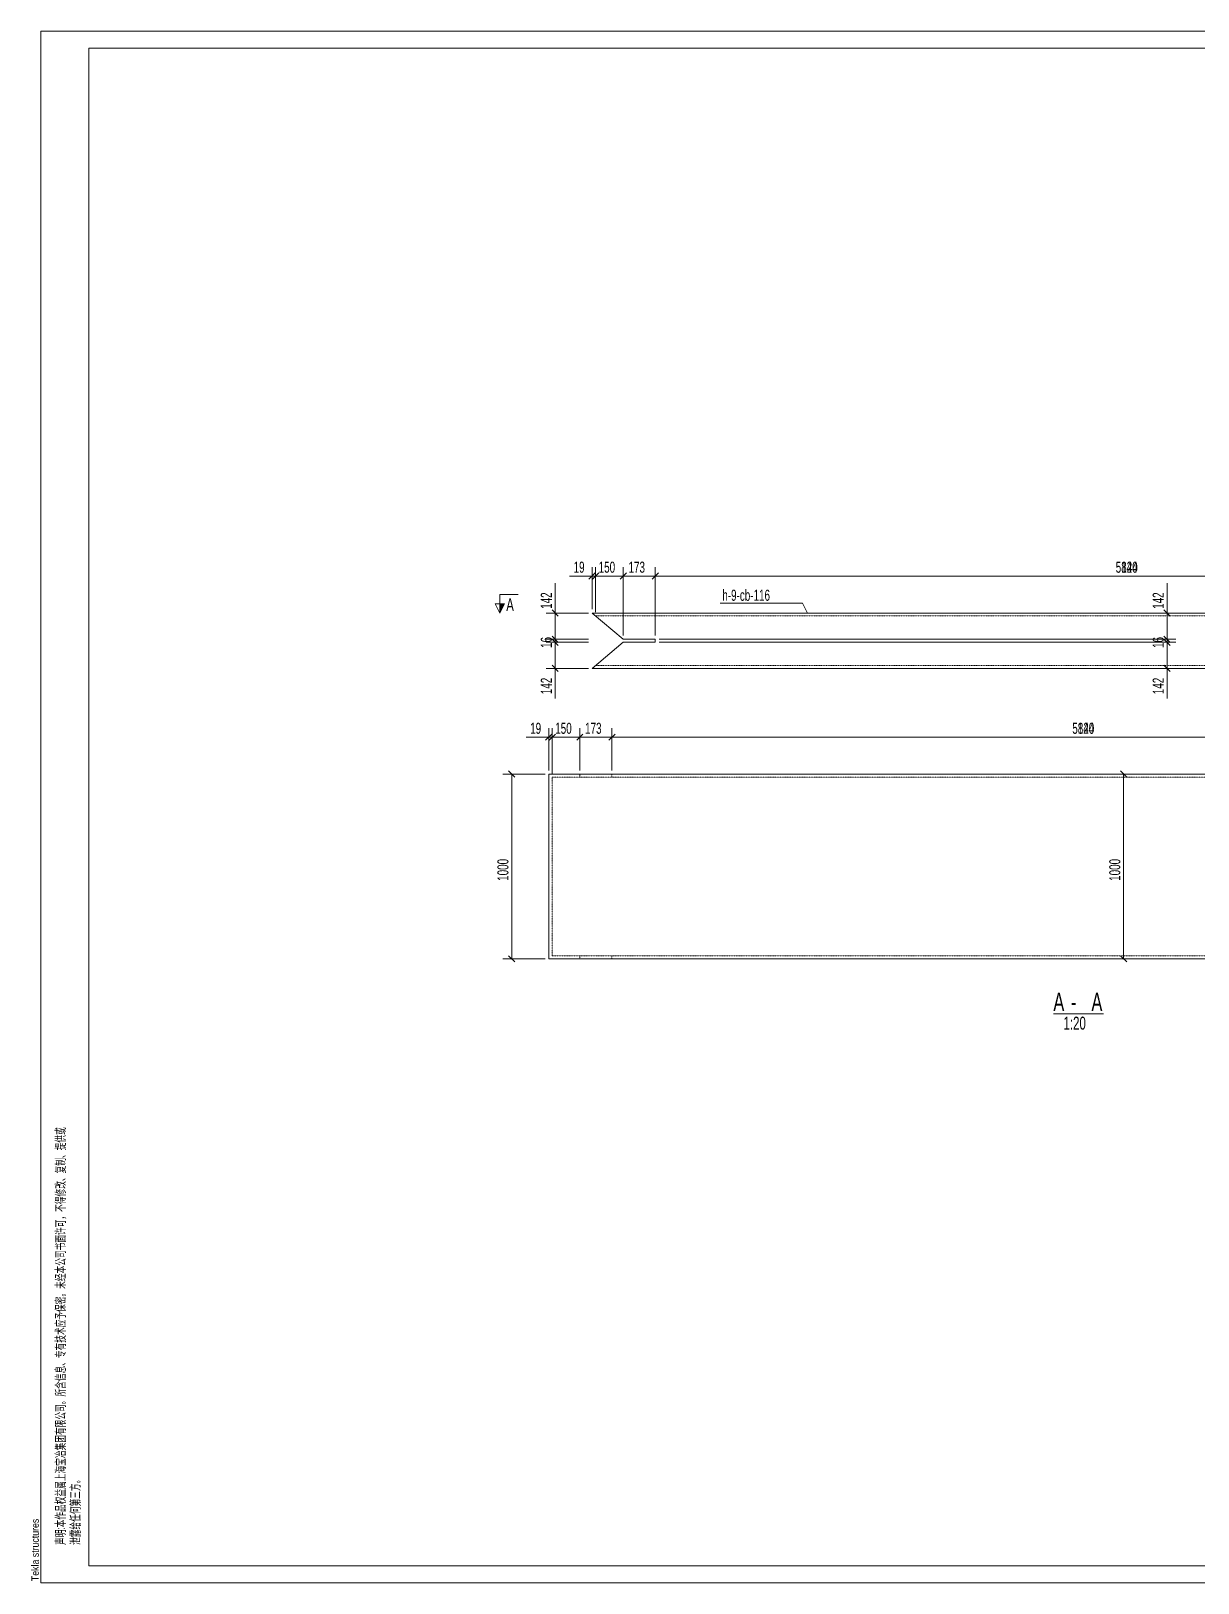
# Model space of a CAD drawing. Header units: millimetres. Extents: x 48 to 11980, y 100 to 8500.
# Drawn here: x 48 to 6364, y 100 to 8500 of the extents above; entities that cross this region are included whole.
import ezdxf

# ---------------------------------------------------------------- set-up
doc = ezdxf.new("R2010")
doc.units = ezdxf.units.MM
doc.linetypes.add('XKITLINE00', pattern=[0])
doc.linetypes.add('XKITLINE04', pattern=[3, 0.5, -0.5, 0.5, -0.5, 0.5, -0.5])
for name, color, linetype, lineweight in [('DrawingSheet', 5, 'Continuous', 0), ('OtherObjectType', 1, 'Continuous', 0), ('Part', 2, 'Continuous', 0), ('PartMark', 3, 'Continuous', 0), ('Section', 6, 'Continuous', 0), ('Z-DIMENSIONS', 1, 'Continuous', 0)]:
    doc.layers.add(name, color=color, linetype=linetype, lineweight=lineweight)
doc.styles.add('$TD_AUDIT_GENERATED_(E2)', font='ARIAL.TTF')
doc.styles.add('Arial', font='arial.ttf')
doc.styles.add('romsim', font='ARIAL.TTF')

# ---------------------------------------------------------------- blocks, each defined once
blk = doc.blocks.new('*A1')
at = {"layer": 'Part', "color": 4, "linetype": 'XKITLINE00', "lineweight": 0}
for p, q in [((8908.8, 5350), (3085, 5350)), ((3253.5, 5208), (3085, 5350)), ((8908.8, 5350), (8740.3, 5208)), ((3085, 5050), (3253.5, 5192)), ((3253.5, 5208), (3427, 5208)), ((3427, 5192), (3253.5, 5192)), ((3427, 5192), (3427, 5208)), ((8740.3, 5208), (8566.8, 5208)), ((8566.8, 5208), (8566.8, 5192)), ((8566.8, 5192), (8740.3, 5192)), ((8908.8, 5050), (8740.3, 5192)), ((8908.8, 5050), (3085, 5050))]:
    blk.add_line(p, q, dxfattribs=at)
at = {"layer": 'Part', "color": 7, "linetype": 'XKITLINE04', "lineweight": 0}
for p, q in [((8889.8, 5334), (3104, 5334)), ((3427, 5208), (3427, 5192)), ((8566.8, 5192), (8566.8, 5208)), ((8889.8, 5066), (3104, 5066))]:
    blk.add_line(p, q, dxfattribs=at)
blk = doc.blocks.new('*A2')
at = {"layer": 'Part', "color": 4, "linetype": 'XKITLINE00', "lineweight": 0}
for p, q in [((2850, 3478.1), (2850, 4478.1)), ((2850, 4478.1), (8673.8, 4478.1)), ((8673.8, 3478.1), (8673.8, 4478.1)), ((2850, 3478.1), (8673.8, 3478.1))]:
    blk.add_line(p, q, dxfattribs=at)
at = {"layer": 'Part', "color": 7, "linetype": 'XKITLINE04', "lineweight": 0}
for p, q in [((2850, 4478.1), (2850, 4478.1)), ((2850, 4478.1), (2850, 4478.1)), ((2850, 3478.1), (2850, 4478.1)), ((8654.8, 4462.1), (2869, 4462.1)), ((2869, 3494.1), (2869, 4462.1)), ((2869, 3494.1), (2869, 4462.1)), ((3018.5, 4462.1), (3018.5, 4478.1)), ((3018.5, 4462.1), (3018.5, 4478.1)), ((3192, 4478.1), (3192, 4462.1)), ((8331.8, 4478.1), (8331.8, 4462.1)), ((8505.3, 4462.1), (8505.3, 4478.1)), ((8505.3, 4462.1), (8505.3, 4478.1)), ((8654.8, 3494.1), (8654.8, 4462.1)), ((8654.8, 3494.1), (8654.8, 4462.1)), ((8673.8, 4478.1), (8673.8, 4478.1)), ((8673.8, 4478.1), (8673.8, 4478.1)), ((8673.8, 3478.1), (8673.8, 4478.1)), ((2850, 3478.1), (2850, 3478.1)), ((2850, 3478.1), (2850, 3478.1)), ((8654.8, 3494.1), (2869, 3494.1)), ((3018.5, 3478.1), (3018.5, 3494.1)), ((3018.5, 3478.1), (3018.5, 3494.1)), ((3192, 3494.1), (3192, 3478.1)), ((8331.8, 3478.1), (8331.8, 3494.1)), ((8505.3, 3478.1), (8505.3, 3494.1)), ((8505.3, 3478.1), (8505.3, 3494.1)), ((8673.8, 3478.1), (8673.8, 3478.1)), ((8673.8, 3478.1), (8673.8, 3478.1))]:
    blk.add_line(p, q, dxfattribs=at)
blk = doc.blocks.new('*A3')
at = {"layer": 'DrawingSheet', "color": 5, "linetype": 'XKITLINE00', "lineweight": 0}
for p, q in [((11980, 8500), (100, 8500)), ((100, 8500), (100, 100)), ((11980, 100), (11980, 8500)), ((100, 100), (11980, 100))]:
    blk.add_line(p, q, dxfattribs=at)
at = {"layer": 'DrawingSheet', "color": 5, "style": 'Arial', "width": 0.85}
blk.add_text('Tekla structures', height=40, rotation=90, dxfattribs=at).set_placement((90, 110))
blk = doc.blocks.new('*A5')
at = {"layer": 'OtherObjectType', "color": 7, "linetype": 'XKITLINE00', "lineweight": 0}
for p, q in [((100, 8500), (11980, 8500)), ((100, 100), (100, 8500)), ((360.1, 8407), (11880.6, 8407)), ((360.1, 193), (360.1, 8407)), ((11880.6, 193), (360.1, 193)), ((100, 100), (11980, 100))]:
    blk.add_line(p, q, dxfattribs=at)
at = {"layer": 'OtherObjectType', "color": 3, "style": '$TD_AUDIT_GENERATED_(E2)', "width": 0.595}
for s, p in [('\\M+5C9F9\\M+5C3F7:\\M+5B1BE\\M+5D7F7\\M+5C6B7\\M+5C8A8\\M+5D2E6\\M+5CAF4\\M+5C9CF\\M+5BAA3\\M+5B1A6\\M+5D2B1\\M+5BCAF\\M+5CDC5\\M+5D3D0\\M+5CFDE\\M+5B9AB\\M+5CBBE\\M+5A1A3\\M+5CBF9\\M+5BAAC\\M+5D0C5\\M+5CFA2\\M+5A1A2\\M+5D7A8\\M+5D3D0\\M+5BCBC\\M+5CAF5\\M+5D3A6\\M+5D3E8\\M+5B1A3\\M+5C3DC\\M+5A1A3\\M+5CEB4\\M+5BEAD\\M+5B1BE\\M+5B9AB\\M+5CBBE\\M+5CAE9\\M+5C3E6\\M+5D0ED\\M+5BFC9\\M+5A3AC\\M+5B2BB\\M+5B5C3\\M+5D0DE\\M+5B8C4\\M+5A1A2\\M+5B8B4\\M+5D6C6\\M+5A1A2\\M+5CCE1\\M+5B9A9\\M+5BBF2', (232, 306)), ('\\M+5D0B9\\M+5C2B6\\M+5B8F8\\M+5C8CE\\M+5BACE\\M+5B5DA\\M+5C8FD\\M+5B7BD\\M+5A1A3', (312, 306))]:
    blk.add_text(s, height=50, rotation=90, dxfattribs=at).set_placement(p)
blk = doc.blocks.new('*A6')
at = {"layer": 'Z-DIMENSIONS', "color": 3, "linetype": 'XKITLINE00', "lineweight": 0}
for p, q in [((3102, 5567), (3068, 5533)), ((3085, 5370), (3085, 5598)), ((3085, 5550), (8908.8, 5550)), ((8925.8, 5567), (8891.8, 5533)), ((8908.8, 5370), (8908.8, 5598))]:
    blk.add_line(p, q, dxfattribs=at)
at = {"layer": 'Z-DIMENSIONS', "color": 7}
for p in [(3085, 5550), (8908.8, 5550)]:
    blk.add_point(p, dxfattribs=at)
at = {"layer": 'Z-DIMENSIONS', "color": 7, "style": 'romsim', "width": 0.6375}
blk.add_text('5824', height=60, dxfattribs=at).set_placement((5919, 5568))
blk = doc.blocks.new('*A7')
at = {"layer": 'Z-DIMENSIONS', "color": 3, "linetype": 'XKITLINE00', "lineweight": 0}
for p, q in [((3085, 5550), (2962.1, 5550)), ((3085, 5550), (2962.1, 5550)), ((3102, 5567), (3068, 5533)), ((3085, 5370), (3085, 5598)), ((3085, 5550), (3104, 5550)), ((3121, 5567), (3087, 5533)), ((3104, 5354), (3104, 5598))]:
    blk.add_line(p, q, dxfattribs=at)
at = {"layer": 'Z-DIMENSIONS', "color": 7}
for p in [(3085, 5550), (3104, 5550)]:
    blk.add_point(p, dxfattribs=at)
at = {"layer": 'Z-DIMENSIONS', "color": 7, "style": 'romsim', "width": 0.6375}
blk.add_text('19', height=60, dxfattribs=at).set_placement((2984.6, 5568))
blk = doc.blocks.new('*A8')
at = {"layer": 'Z-DIMENSIONS', "color": 3, "linetype": 'XKITLINE00', "lineweight": 0}
for p, q in [((3121, 5567), (3087, 5533)), ((3104, 5354), (3104, 5598)), ((3104, 5550), (3253.5, 5550)), ((3270.5, 5567), (3236.5, 5533)), ((3253.5, 5228), (3253.5, 5598))]:
    blk.add_line(p, q, dxfattribs=at)
at = {"layer": 'Z-DIMENSIONS', "color": 7}
for p in [(3104, 5550), (3253.5, 5550)]:
    blk.add_point(p, dxfattribs=at)
at = {"layer": 'Z-DIMENSIONS', "color": 7, "style": 'romsim', "width": 0.6375}
blk.add_text('150', height=60, dxfattribs=at).set_placement((3120.3, 5568))
blk = doc.blocks.new('*A9')
at = {"layer": 'Z-DIMENSIONS', "color": 3, "linetype": 'XKITLINE00', "lineweight": 0}
for p, q in [((3270.5, 5567), (3236.5, 5533)), ((3253.5, 5228), (3253.5, 5598)), ((3253.5, 5550), (3427, 5550)), ((3444, 5567), (3410, 5533)), ((3427, 5228), (3427, 5598))]:
    blk.add_line(p, q, dxfattribs=at)
at = {"layer": 'Z-DIMENSIONS', "color": 7}
for p in [(3253.5, 5550), (3427, 5550)]:
    blk.add_point(p, dxfattribs=at)
at = {"layer": 'Z-DIMENSIONS', "color": 7, "style": 'romsim', "width": 0.6375}
blk.add_text('173', height=60, dxfattribs=at).set_placement((3281.8, 5568))
blk = doc.blocks.new('*A10')
at = {"layer": 'Z-DIMENSIONS', "color": 3, "linetype": 'XKITLINE00', "lineweight": 0}
for p, q in [((3444, 5567), (3410, 5533)), ((3427, 5228), (3427, 5598)), ((3427, 5550), (8566.8, 5550)), ((8583.8, 5567), (8549.8, 5533)), ((8566.8, 5228), (8566.8, 5598))]:
    blk.add_line(p, q, dxfattribs=at)
at = {"layer": 'Z-DIMENSIONS', "color": 7}
for p in [(3427, 5550), (8566.8, 5550)]:
    blk.add_point(p, dxfattribs=at)
at = {"layer": 'Z-DIMENSIONS', "color": 7, "style": 'romsim', "width": 0.6375}
blk.add_text('5140', height=60, dxfattribs=at).set_placement((5919, 5568))
blk = doc.blocks.new('*A14')
at = {"layer": 'Z-DIMENSIONS', "color": 3, "linetype": 'XKITLINE00', "lineweight": 0}
for p, q in [((6179.9, 5209), (6213.9, 5175)), ((3447, 5192), (6244.9, 5192)), ((6196.9, 5050), (6196.9, 5192)), ((6016.9, 5050), (6244.9, 5050)), ((6179.9, 5067), (6213.9, 5033)), ((6196.9, 5050), (6196.9, 4888.1)), ((6196.9, 5050), (6196.9, 4888.1))]:
    blk.add_line(p, q, dxfattribs=at)
at = {"layer": 'Z-DIMENSIONS', "color": 7}
for p in [(6196.9, 5192), (6196.9, 5050)]:
    blk.add_point(p, dxfattribs=at)
at = {"layer": 'Z-DIMENSIONS', "color": 7, "style": 'romsim', "width": 0.6375}
blk.add_text('142', height=60, rotation=90.00021, dxfattribs=at).set_placement((6178.9, 4910.6))
blk = doc.blocks.new('*A15')
at = {"layer": 'Z-DIMENSIONS', "color": 3, "linetype": 'XKITLINE00', "lineweight": 0}
for p, q in [((6179.9, 5225), (6213.9, 5191)), ((6179.9, 5209), (6213.9, 5175)), ((3447, 5208), (6244.9, 5208)), ((3447, 5192), (6244.9, 5192)), ((6196.9, 5192), (6196.9, 5208))]:
    blk.add_line(p, q, dxfattribs=at)
at = {"layer": 'Z-DIMENSIONS', "color": 7}
for p in [(6196.9, 5208), (6196.9, 5192)]:
    blk.add_point(p, dxfattribs=at)
at = {"layer": 'Z-DIMENSIONS', "color": 7, "style": 'romsim', "width": 0.6375}
blk.add_text('16', height=60, rotation=90.00021, dxfattribs=at).set_placement((6178.9, 5161))
blk = doc.blocks.new('*A16')
at = {"layer": 'Z-DIMENSIONS', "color": 3, "linetype": 'XKITLINE00', "lineweight": 0}
for p, q in [((6196.9, 5350), (6196.9, 5511.9)), ((6196.9, 5350), (6196.9, 5511.9)), ((6016.9, 5350), (6244.9, 5350)), ((6179.9, 5367), (6213.9, 5333)), ((6196.9, 5208), (6196.9, 5350)), ((6179.9, 5225), (6213.9, 5191)), ((3447, 5208), (6244.9, 5208))]:
    blk.add_line(p, q, dxfattribs=at)
at = {"layer": 'Z-DIMENSIONS', "color": 7}
for p in [(6196.9, 5350), (6196.9, 5208)]:
    blk.add_point(p, dxfattribs=at)
at = {"layer": 'Z-DIMENSIONS', "color": 7, "style": 'romsim', "width": 0.6375}
blk.add_text('142', height=60, rotation=90.00021, dxfattribs=at).set_placement((6178.9, 5372.5))
blk = doc.blocks.new('*A20')
at = {"layer": 'Z-DIMENSIONS', "color": 3, "linetype": 'XKITLINE00', "lineweight": 0}
for p, q in [((2868, 5209), (2902, 5175)), ((3065, 5192), (2837, 5192)), ((2885, 5050), (2885, 5192)), ((3065, 5050), (2837, 5050)), ((2868, 5067), (2902, 5033)), ((2885, 5050), (2885, 4888.1)), ((2885, 5050), (2885, 4888.1))]:
    blk.add_line(p, q, dxfattribs=at)
at = {"layer": 'Z-DIMENSIONS', "color": 7}
for p in [(2885, 5192), (2885, 5050)]:
    blk.add_point(p, dxfattribs=at)
at = {"layer": 'Z-DIMENSIONS', "color": 7, "style": 'romsim', "width": 0.6375}
blk.add_text('142', height=60, rotation=90.00021, dxfattribs=at).set_placement((2867, 4910.6))
blk = doc.blocks.new('*A21')
at = {"layer": 'Z-DIMENSIONS', "color": 3, "linetype": 'XKITLINE00', "lineweight": 0}
for p, q in [((2868, 5225), (2902, 5191)), ((2868, 5209), (2902, 5175)), ((3065, 5208), (2837, 5208)), ((3065, 5192), (2837, 5192)), ((2885, 5192), (2885, 5208))]:
    blk.add_line(p, q, dxfattribs=at)
at = {"layer": 'Z-DIMENSIONS', "color": 7}
for p in [(2885, 5208), (2885, 5192)]:
    blk.add_point(p, dxfattribs=at)
at = {"layer": 'Z-DIMENSIONS', "color": 7, "style": 'romsim', "width": 0.6375}
blk.add_text('16', height=60, rotation=90.00021, dxfattribs=at).set_placement((2867, 5161))
blk = doc.blocks.new('*A22')
at = {"layer": 'Z-DIMENSIONS', "color": 3, "linetype": 'XKITLINE00', "lineweight": 0}
for p, q in [((2885, 5350), (2885, 5511.9)), ((2885, 5350), (2885, 5511.9)), ((3065, 5350), (2837, 5350)), ((2868, 5367), (2902, 5333)), ((2885, 5208), (2885, 5350)), ((2868, 5225), (2902, 5191)), ((3065, 5208), (2837, 5208))]:
    blk.add_line(p, q, dxfattribs=at)
at = {"layer": 'Z-DIMENSIONS', "color": 7}
for p in [(2885, 5350), (2885, 5208)]:
    blk.add_point(p, dxfattribs=at)
at = {"layer": 'Z-DIMENSIONS', "color": 7, "style": 'romsim', "width": 0.6375}
blk.add_text('142', height=60, rotation=90.00021, dxfattribs=at).set_placement((2867, 5372.5))
blk = doc.blocks.new('*A23')
at = {"layer": 'PartMark', "color": 7, "linetype": 'XKITLINE00', "lineweight": 0}
for p in [(3777.5, 5404.1), (4250.1, 5349.5)]:
    blk.add_line(p, (4224.2, 5404.1), dxfattribs=at)
at = {"layer": 'PartMark', "color": 7, "style": 'romsim', "width": 0.6375}
blk.add_text('h-9-cb-116', height=60, dxfattribs=at).set_placement((3789.5, 5416.1))
blk = doc.blocks.new('*A24')
at = {"layer": 'Section'}
for points in [[(2610, 5400), (2585, 5350), (2585, 5400)], [(9408.8, 5400), (9408.8, 5350), (9383.8, 5400)]]:
    blk.add_hatch(color=6, dxfattribs=at).paths.add_polyline_path(points, flags=17)
at = {"layer": 'Section', "color": 6, "linetype": 'XKITLINE00', "lineweight": 0}
for p, q in [((2585, 5350), (2560, 5400)), ((2610, 5400), (2560, 5400)), ((2585, 5450), (2685, 5450)), ((2585, 5450), (2585, 5350)), ((2585, 5350), (2610, 5400)), ((9408.8, 5450), (9308.8, 5450)), ((9383.8, 5400), (9433.8, 5400)), ((9408.8, 5350), (9383.8, 5400)), ((9408.8, 5450), (9408.8, 5350)), ((9433.8, 5400), (9408.8, 5350))]:
    blk.add_line(p, q, dxfattribs=at)
at = {"layer": 'Section', "color": 6, "style": 'romsim', "width": 0.6375}
for p in [(2620, 5360), (9328.3, 5360)]:
    blk.add_text('A', height=70, dxfattribs=at).set_placement(p)
blk = doc.blocks.new('*A25')
at = {"layer": 'Z-DIMENSIONS', "color": 3, "linetype": 'XKITLINE00', "lineweight": 0}
for p, q in [((2850, 4498.1), (2850, 4726.1)), ((8673.8, 3498.1), (8673.8, 4726.1)), ((2867, 4695.1), (2833, 4661.1)), ((2850, 4678.1), (8673.8, 4678.1)), ((8690.8, 4695.1), (8656.8, 4661.1))]:
    blk.add_line(p, q, dxfattribs=at)
at = {"layer": 'Z-DIMENSIONS', "color": 7}
for p in [(2850, 4678.1), (8673.8, 4678.1)]:
    blk.add_point(p, dxfattribs=at)
at = {"layer": 'Z-DIMENSIONS', "color": 7, "style": 'romsim', "width": 0.6375}
blk.add_text('5824', height=60, dxfattribs=at).set_placement((5684, 4696.1))
blk = doc.blocks.new('*A26')
at = {"layer": 'Z-DIMENSIONS', "color": 3, "linetype": 'XKITLINE00', "lineweight": 0}
for p, q in [((2850, 4498.1), (2850, 4726.1)), ((2869, 4482.1), (2869, 4726.1)), ((2850, 4678.1), (2727.1, 4678.1)), ((2850, 4678.1), (2727.1, 4678.1)), ((2867, 4695.1), (2833, 4661.1)), ((2850, 4678.1), (2869, 4678.1)), ((2886, 4695.1), (2852, 4661.1))]:
    blk.add_line(p, q, dxfattribs=at)
at = {"layer": 'Z-DIMENSIONS', "color": 7}
for p in [(2850, 4678.1), (2869, 4678.1)]:
    blk.add_point(p, dxfattribs=at)
at = {"layer": 'Z-DIMENSIONS', "color": 7, "style": 'romsim', "width": 0.6375}
blk.add_text('19', height=60, dxfattribs=at).set_placement((2749.6, 4696.1))
blk = doc.blocks.new('*A27')
at = {"layer": 'Z-DIMENSIONS', "color": 3, "linetype": 'XKITLINE00', "lineweight": 0}
for p, q in [((2869, 4482.1), (2869, 4726.1)), ((3018.5, 4498.1), (3018.5, 4726.1)), ((2886, 4695.1), (2852, 4661.1)), ((2869, 4678.1), (3018.5, 4678.1)), ((3035.5, 4695.1), (3001.5, 4661.1))]:
    blk.add_line(p, q, dxfattribs=at)
at = {"layer": 'Z-DIMENSIONS', "color": 7}
for p in [(2869, 4678.1), (3018.5, 4678.1)]:
    blk.add_point(p, dxfattribs=at)
at = {"layer": 'Z-DIMENSIONS', "color": 7, "style": 'romsim', "width": 0.6375}
blk.add_text('150', height=60, dxfattribs=at).set_placement((2885.3, 4696.1))
blk = doc.blocks.new('*A28')
at = {"layer": 'Z-DIMENSIONS', "color": 3, "linetype": 'XKITLINE00', "lineweight": 0}
for p, q in [((3018.5, 4498.1), (3018.5, 4726.1)), ((3192, 4498.1), (3192, 4726.1)), ((3035.5, 4695.1), (3001.5, 4661.1)), ((3018.5, 4678.1), (3192, 4678.1)), ((3209, 4695.1), (3175, 4661.1))]:
    blk.add_line(p, q, dxfattribs=at)
at = {"layer": 'Z-DIMENSIONS', "color": 7}
for p in [(3018.5, 4678.1), (3192, 4678.1)]:
    blk.add_point(p, dxfattribs=at)
at = {"layer": 'Z-DIMENSIONS', "color": 7, "style": 'romsim', "width": 0.6375}
blk.add_text('173', height=60, dxfattribs=at).set_placement((3046.8, 4696.1))
blk = doc.blocks.new('*A29')
at = {"layer": 'Z-DIMENSIONS', "color": 3, "linetype": 'XKITLINE00', "lineweight": 0}
for p, q in [((3192, 4498.1), (3192, 4726.1)), ((8331.8, 4498.1), (8331.8, 4726.1)), ((3209, 4695.1), (3175, 4661.1)), ((3192, 4678.1), (8331.8, 4678.1)), ((8348.8, 4695.1), (8314.8, 4661.1))]:
    blk.add_line(p, q, dxfattribs=at)
at = {"layer": 'Z-DIMENSIONS', "color": 7}
for p in [(3192, 4678.1), (8331.8, 4678.1)]:
    blk.add_point(p, dxfattribs=at)
at = {"layer": 'Z-DIMENSIONS', "color": 7, "style": 'romsim', "width": 0.6375}
blk.add_text('5140', height=60, dxfattribs=at).set_placement((5684, 4696.1))
blk = doc.blocks.new('*A33')
at = {"layer": 'Z-DIMENSIONS', "color": 3, "linetype": 'XKITLINE00', "lineweight": 0}
for p, q in [((5781.9, 4478.1), (6009.9, 4478.1)), ((5944.9, 4495.1), (5978.9, 4461.1)), ((5961.9, 3478.1), (5961.9, 4478.1)), ((5781.9, 3478.1), (6009.9, 3478.1)), ((5944.9, 3495.1), (5978.9, 3461.1))]:
    blk.add_line(p, q, dxfattribs=at)
at = {"layer": 'Z-DIMENSIONS', "color": 7}
for p in [(5961.9, 4478.1), (5961.9, 3478.1)]:
    blk.add_point(p, dxfattribs=at)
at = {"layer": 'Z-DIMENSIONS', "color": 7, "style": 'romsim', "width": 0.6375}
blk.add_text('1000', height=60, rotation=90.00021, dxfattribs=at).set_placement((5943.9, 3900.2))
blk = doc.blocks.new('*A37')
at = {"layer": 'Z-DIMENSIONS', "color": 3, "linetype": 'XKITLINE00', "lineweight": 0}
for p, q in [((2830, 4478.1), (2602, 4478.1)), ((2633, 4495.1), (2667, 4461.1)), ((2650, 3478.1), (2650, 4478.1)), ((2830, 3478.1), (2602, 3478.1)), ((2633, 3495.1), (2667, 3461.1))]:
    blk.add_line(p, q, dxfattribs=at)
at = {"layer": 'Z-DIMENSIONS', "color": 7}
for p in [(2650, 4478.1), (2650, 3478.1)]:
    blk.add_point(p, dxfattribs=at)
at = {"layer": 'Z-DIMENSIONS', "color": 7, "style": 'romsim', "width": 0.6375}
blk.add_text('1000', height=60, rotation=90.00021, dxfattribs=at).set_placement((2632, 3900.2))
blk = doc.blocks.new('*A38')
at = {"layer": 'OtherObjectType', "color": 6, "linetype": 'XKITLINE00', "lineweight": 0}
blk.add_line((5581.4, 3180.2), (5852.4, 3180.2), dxfattribs=at)
at = {"layer": 'OtherObjectType', "color": 6, "style": 'romsim', "width": 0.6375}
for s, height, p in [('A', 100, (5581.4, 3195.2)), ('A', 100, (5787.5, 3195.2)), ('-', 100, (5676.3, 3195.2)), ('1:20', 70, (5636.2, 3095.2))]:
    blk.add_text(s, height=height, dxfattribs=at).set_placement(p)

msp = doc.modelspace()

# ---------------------------------------------------------------- block references
at = {"lineweight": 0}
for name in ['*A3', '*A5', '*A7', '*A6', '*A8', '*A9', '*A10', '*A22', '*A16', '*A23', '*A24', '*A1', '*A21', '*A20', '*A15', '*A14', '*A26', '*A25', '*A27', '*A28', '*A29', '*A37', '*A2', '*A33', '*A38']:
    msp.add_blockref(name, (0, 0), dxfattribs=at)

doc.saveas('drawing.dxf')
